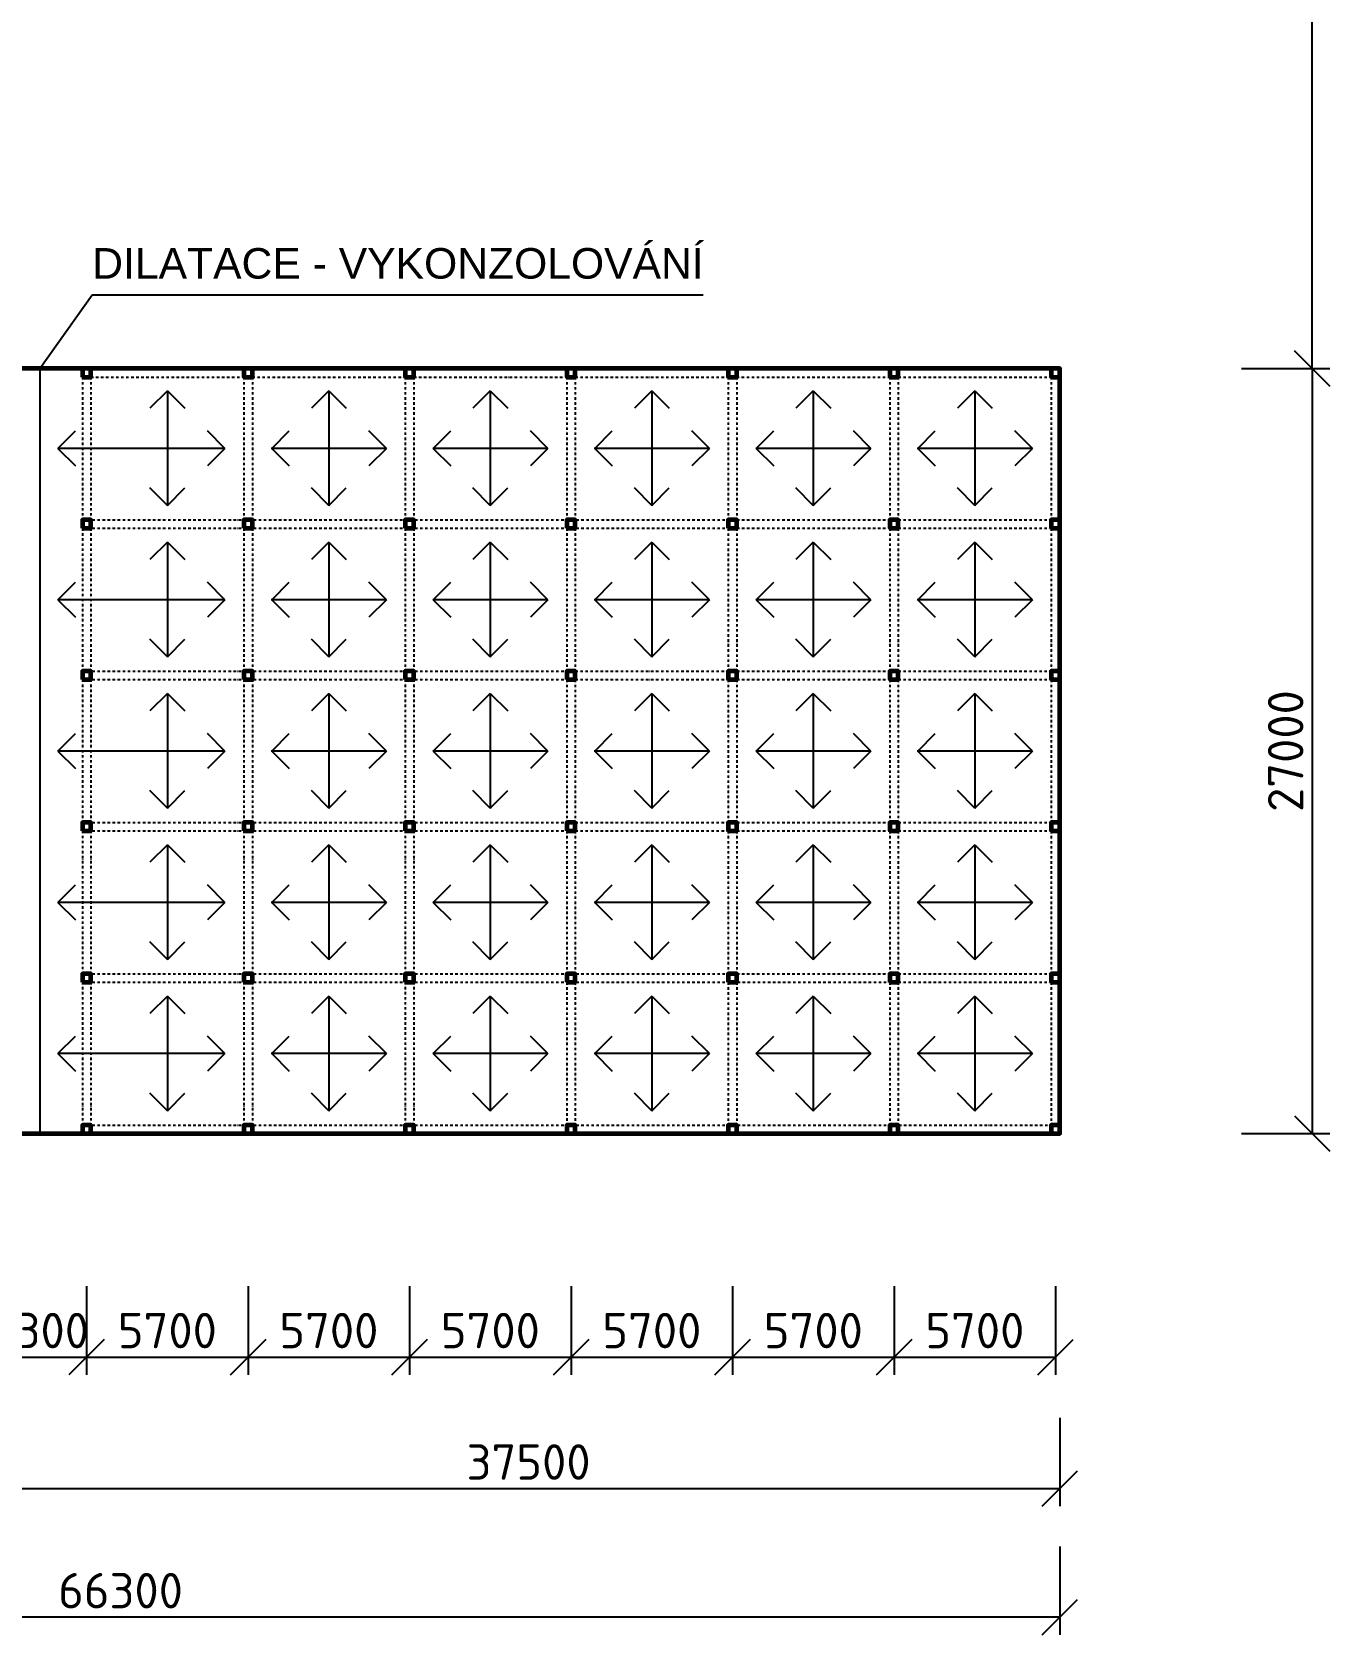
# Model space of a CAD drawing. Header units: millimetres. Extents: x 12904 to 327904, y -199771 to 141779.
# Drawn here: x 70929 to 116739, y -100491 to -43922 of the extents above; entities that cross this region are included whole.
import ezdxf

# ---------------------------------------------------------------- set-up
doc = ezdxf.new("R2010")
doc.units = ezdxf.units.MM
doc.linetypes.add('ČERCHOVANÁ', pattern=[25.4, 12.7, -6.35, 0, -6.35])
doc.layers.add('kóta', color=1, linetype='Continuous')
doc.layers.add('text', color=3, linetype='Continuous')
doc.layers.add('stěny', color=6, linetype='Continuous', lineweight=60)
doc.styles.add('ISOCPEUR', font='isocpeur.ttf')
doc.styles.get("Standard").update_dxf_attribs({"font": 'arial.ttf'})
doc.dimstyles.new('1-500', dxfattribs={"dimscale": 500, "dimtxt": 2.5, "dimasz": 2.5, "dimexe": 1.25, "dimexo": 0.625, "dimtad": 1, "dimdec": 0, "dimtxsty": 'ISOCPEUR', "dimblk": 'OBLIQUE', "dimcen": 2.5, "dimclrd": 1, "dimclre": 1, "dimclrt": 3, "dimadec": 0, "dimazin": 0, "dimtfac": 1, "dimtdec": 0, "dimtix": 1, "dimtmove": 1, "dimatfit": 3, "dimldrblk": 'OBLIQUE', "dimfxl": 5, "dimfxlon": 1, "dimtfillclr": 3, "dimarcsym": 0})

# ---------------------------------------------------------------- blocks, each defined once
blk = doc.blocks.new('_OBLIQUE')
at = {"color": 0, "linetype": 'ByBlock'}
blk.add_line((-0.5, -0.5), (0.5, 0.5), dxfattribs=at)
blk = doc.blocks.new('*D201')
at = {"layer": 'Defpoints', "color": 0, "transparency": 16777216}
for p in [(69704, -82796), (107204, -82796), (107204, -95326)]:
    blk.add_point(p, dxfattribs=at)
at = {"layer": 'kóta', "color": 1, "lineweight": -2, "transparency": 16777216}
for p, q in [((69704, -92826), (69704, -95951)), ((107204, -92826), (107204, -95951)), ((69704, -95326), (107204, -95326))]:
    blk.add_line(p, q, dxfattribs=at)
at = {"layer": 'kóta', "color": 1, "lineweight": -2, "transparency": 16777216, "xscale": 1250, "yscale": 1250, "zscale": 1250, "rotation": 180}
blk.add_blockref('_OBLIQUE', (69704, -95326), dxfattribs=at)
at = {"layer": 'kóta', "color": 1, "lineweight": -2, "transparency": 16777216, "xscale": 1250, "yscale": 1250, "zscale": 1250}
blk.add_blockref('_OBLIQUE', (107204, -95326), dxfattribs=at)
at = {"layer": 'kóta', "color": 3, "transparency": 16777216, "insert": (88454, -94388), "char_height": 1250, "attachment_point": 5, "style": 'ISOCPEUR'}
blk.add_mtext('37500', dxfattribs=at)
blk = doc.blocks.new('*D277')
at = {"layer": 'Defpoints', "color": 0, "transparency": 16777216}
for p in [(107204, -55796), (107204, -82796), (116114, -82796)]:
    blk.add_point(p, dxfattribs=at)
at = {"layer": 'kóta', "color": 1, "lineweight": -2, "transparency": 16777216}
for p, q in [((113614, -55796), (116739, -55796)), ((116114, -55796), (116114, -82796)), ((113614, -82796), (116739, -82796))]:
    blk.add_line(p, q, dxfattribs=at)
at = {"layer": 'kóta', "color": 1, "lineweight": -2, "transparency": 16777216, "xscale": 1250, "yscale": 1250, "zscale": 1250}
for p, rotation in [((116114, -55796), 90), ((116114, -82796), 270)]:
    blk.add_blockref('_OBLIQUE', p, dxfattribs=dict(at, rotation=rotation))
at = {"layer": 'kóta', "color": 3, "transparency": 16777216, "insert": (115177, -69296), "char_height": 1250, "attachment_point": 5, "rotation": 90, "style": 'ISOCPEUR'}
blk.add_mtext('27000', dxfattribs=at)
blk = doc.blocks.new('*D278')
at = {"layer": 'Defpoints', "color": 0, "transparency": 16777216}
for p in [(69704, 11704), (116114, 11704), (107204, -55796)]:
    blk.add_point(p, dxfattribs=at)
at = {"layer": 'kóta', "color": 1, "lineweight": -2, "transparency": 16777216}
for p, q in [((113614, 11704), (116739, 11704)), ((116114, -55796), (116114, 11704)), ((113614, -55796), (116739, -55796))]:
    blk.add_line(p, q, dxfattribs=at)
at = {"layer": 'kóta', "color": 1, "lineweight": -2, "transparency": 16777216, "xscale": 1250, "yscale": 1250, "zscale": 1250}
for p, rotation in [((116114, 11704), 90), ((116114, -55796), 270)]:
    blk.add_blockref('_OBLIQUE', p, dxfattribs=dict(at, rotation=rotation))
at = {"layer": 'kóta', "color": 3, "transparency": 16777216, "insert": (115177, -22046), "char_height": 1250, "attachment_point": 5, "rotation": 90, "style": 'ISOCPEUR'}
blk.add_mtext('67500', dxfattribs=at)
blk = doc.blocks.new('*D239')
at = {"layer": 'Defpoints', "color": 0, "transparency": 16777216}
for p in [(69554, -82796), (72854, -82796), (72854, -90686)]:
    blk.add_point(p, dxfattribs=at)
at = {"layer": 'kóta', "color": 1, "lineweight": -2, "transparency": 16777216}
for p, q in [((69554, -88186), (69554, -91311)), ((72854, -88186), (72854, -91311)), ((69554, -90686), (68304, -90686)), ((69554, -90686), (72854, -90686)), ((72854, -90686), (74104, -90686))]:
    blk.add_line(p, q, dxfattribs=at)
at = {"layer": 'kóta', "color": 1, "lineweight": -2, "transparency": 16777216, "xscale": 1250, "yscale": 1250, "zscale": 1250}
blk.add_blockref('_OBLIQUE', (69554, -90686), dxfattribs=at)
at = {"layer": 'kóta', "color": 1, "lineweight": -2, "transparency": 16777216, "xscale": 1250, "yscale": 1250, "zscale": 1250, "rotation": 180}
blk.add_blockref('_OBLIQUE', (72854, -90686), dxfattribs=at)
at = {"layer": 'kóta', "color": 3, "transparency": 16777216, "insert": (71204, -89748), "char_height": 1250, "attachment_point": 5, "style": 'ISOCPEUR'}
blk.add_mtext('3300', dxfattribs=at)
blk = doc.blocks.new('*D240')
at = {"layer": 'Defpoints', "color": 0, "transparency": 16777216}
for p in [(72854, -82796), (78554, -82796), (78554, -90686)]:
    blk.add_point(p, dxfattribs=at)
at = {"layer": 'kóta', "color": 1, "lineweight": -2, "transparency": 16777216}
for p, q in [((72854, -88186), (72854, -91311)), ((78554, -88186), (78554, -91311)), ((72854, -90686), (78554, -90686))]:
    blk.add_line(p, q, dxfattribs=at)
at = {"layer": 'kóta', "color": 1, "lineweight": -2, "transparency": 16777216, "xscale": 1250, "yscale": 1250, "zscale": 1250, "rotation": 180}
blk.add_blockref('_OBLIQUE', (72854, -90686), dxfattribs=at)
at = {"layer": 'kóta', "color": 1, "lineweight": -2, "transparency": 16777216, "xscale": 1250, "yscale": 1250, "zscale": 1250}
blk.add_blockref('_OBLIQUE', (78554, -90686), dxfattribs=at)
at = {"layer": 'kóta', "color": 3, "transparency": 16777216, "insert": (75704, -89748), "char_height": 1250, "attachment_point": 5, "style": 'ISOCPEUR'}
blk.add_mtext('5700', dxfattribs=at)
blk = doc.blocks.new('*D241')
at = {"layer": 'Defpoints', "color": 0, "transparency": 16777216}
for p in [(78554, -82796), (84254, -82796), (84254, -90686)]:
    blk.add_point(p, dxfattribs=at)
at = {"layer": 'kóta', "color": 1, "lineweight": -2, "transparency": 16777216}
for p, q in [((78554, -88186), (78554, -91311)), ((84254, -88186), (84254, -91311)), ((78554, -90686), (84254, -90686))]:
    blk.add_line(p, q, dxfattribs=at)
at = {"layer": 'kóta', "color": 1, "lineweight": -2, "transparency": 16777216, "xscale": 1250, "yscale": 1250, "zscale": 1250, "rotation": 180}
blk.add_blockref('_OBLIQUE', (78554, -90686), dxfattribs=at)
at = {"layer": 'kóta', "color": 1, "lineweight": -2, "transparency": 16777216, "xscale": 1250, "yscale": 1250, "zscale": 1250}
blk.add_blockref('_OBLIQUE', (84254, -90686), dxfattribs=at)
at = {"layer": 'kóta', "color": 3, "transparency": 16777216, "insert": (81404, -89748), "char_height": 1250, "attachment_point": 5, "style": 'ISOCPEUR'}
blk.add_mtext('5700', dxfattribs=at)
blk = doc.blocks.new('*D242')
at = {"layer": 'Defpoints', "color": 0, "transparency": 16777216}
for p in [(84254, -82796), (89954, -82796), (89954, -90686)]:
    blk.add_point(p, dxfattribs=at)
at = {"layer": 'kóta', "color": 1, "lineweight": -2, "transparency": 16777216}
for p, q in [((84254, -88186), (84254, -91311)), ((89954, -88186), (89954, -91311)), ((84254, -90686), (89954, -90686))]:
    blk.add_line(p, q, dxfattribs=at)
at = {"layer": 'kóta', "color": 1, "lineweight": -2, "transparency": 16777216, "xscale": 1250, "yscale": 1250, "zscale": 1250, "rotation": 180}
blk.add_blockref('_OBLIQUE', (84254, -90686), dxfattribs=at)
at = {"layer": 'kóta', "color": 1, "lineweight": -2, "transparency": 16777216, "xscale": 1250, "yscale": 1250, "zscale": 1250}
blk.add_blockref('_OBLIQUE', (89954, -90686), dxfattribs=at)
at = {"layer": 'kóta', "color": 3, "transparency": 16777216, "insert": (87104, -89748), "char_height": 1250, "attachment_point": 5, "style": 'ISOCPEUR'}
blk.add_mtext('5700', dxfattribs=at)
blk = doc.blocks.new('*D243')
at = {"layer": 'Defpoints', "color": 0, "transparency": 16777216}
for p in [(89954, -82796), (95654, -82796), (95654, -90686)]:
    blk.add_point(p, dxfattribs=at)
at = {"layer": 'kóta', "color": 1, "lineweight": -2, "transparency": 16777216}
for p, q in [((89954, -88186), (89954, -91311)), ((95654, -88186), (95654, -91311)), ((89954, -90686), (95654, -90686))]:
    blk.add_line(p, q, dxfattribs=at)
at = {"layer": 'kóta', "color": 1, "lineweight": -2, "transparency": 16777216, "xscale": 1250, "yscale": 1250, "zscale": 1250, "rotation": 180}
blk.add_blockref('_OBLIQUE', (89954, -90686), dxfattribs=at)
at = {"layer": 'kóta', "color": 1, "lineweight": -2, "transparency": 16777216, "xscale": 1250, "yscale": 1250, "zscale": 1250}
blk.add_blockref('_OBLIQUE', (95654, -90686), dxfattribs=at)
at = {"layer": 'kóta', "color": 3, "transparency": 16777216, "insert": (92804, -89748), "char_height": 1250, "attachment_point": 5, "style": 'ISOCPEUR'}
blk.add_mtext('5700', dxfattribs=at)
blk = doc.blocks.new('*D244')
at = {"layer": 'Defpoints', "color": 0, "transparency": 16777216}
for p in [(95654, -82796), (101354, -82796), (101354, -90686)]:
    blk.add_point(p, dxfattribs=at)
at = {"layer": 'kóta', "color": 1, "lineweight": -2, "transparency": 16777216}
for p, q in [((95654, -88186), (95654, -91311)), ((101354, -88186), (101354, -91311)), ((95654, -90686), (101354, -90686))]:
    blk.add_line(p, q, dxfattribs=at)
at = {"layer": 'kóta', "color": 1, "lineweight": -2, "transparency": 16777216, "xscale": 1250, "yscale": 1250, "zscale": 1250, "rotation": 180}
blk.add_blockref('_OBLIQUE', (95654, -90686), dxfattribs=at)
at = {"layer": 'kóta', "color": 1, "lineweight": -2, "transparency": 16777216, "xscale": 1250, "yscale": 1250, "zscale": 1250}
blk.add_blockref('_OBLIQUE', (101354, -90686), dxfattribs=at)
at = {"layer": 'kóta', "color": 3, "transparency": 16777216, "insert": (98504, -89748), "char_height": 1250, "attachment_point": 5, "style": 'ISOCPEUR'}
blk.add_mtext('5700', dxfattribs=at)
blk = doc.blocks.new('*D245')
at = {"layer": 'Defpoints', "color": 0, "transparency": 16777216}
for p in [(101354, -82796), (107054, -82796), (107054, -90686)]:
    blk.add_point(p, dxfattribs=at)
at = {"layer": 'kóta', "color": 1, "lineweight": -2, "transparency": 16777216}
for p, q in [((101354, -88186), (101354, -91311)), ((107054, -88186), (107054, -91311)), ((101354, -90686), (107054, -90686))]:
    blk.add_line(p, q, dxfattribs=at)
at = {"layer": 'kóta', "color": 1, "lineweight": -2, "transparency": 16777216, "xscale": 1250, "yscale": 1250, "zscale": 1250, "rotation": 180}
blk.add_blockref('_OBLIQUE', (101354, -90686), dxfattribs=at)
at = {"layer": 'kóta', "color": 1, "lineweight": -2, "transparency": 16777216, "xscale": 1250, "yscale": 1250, "zscale": 1250}
blk.add_blockref('_OBLIQUE', (107054, -90686), dxfattribs=at)
at = {"layer": 'kóta', "color": 3, "transparency": 16777216, "insert": (104204, -89748), "char_height": 1250, "attachment_point": 5, "style": 'ISOCPEUR'}
blk.add_mtext('5700', dxfattribs=at)
blk = doc.blocks.new('*D210')
at = {"layer": 'Defpoints', "color": 0, "transparency": 16777216}
for p in [(40904, -82796), (107204, -82796), (40904, -99866)]:
    blk.add_point(p, dxfattribs=at)
at = {"layer": 'kóta', "color": 1, "lineweight": -2, "transparency": 16777216}
for p, q in [((40904, -97366), (40904, -100491)), ((107204, -97366), (107204, -100491)), ((107204, -99866), (40904, -99866))]:
    blk.add_line(p, q, dxfattribs=at)
at = {"layer": 'kóta', "color": 1, "lineweight": -2, "transparency": 16777216, "xscale": 1250, "yscale": 1250, "zscale": 1250, "rotation": 180}
blk.add_blockref('_OBLIQUE', (40904, -99866), dxfattribs=at)
at = {"layer": 'kóta', "color": 1, "lineweight": -2, "transparency": 16777216, "xscale": 1250, "yscale": 1250, "zscale": 1250}
blk.add_blockref('_OBLIQUE', (107204, -99866), dxfattribs=at)
at = {"layer": 'kóta', "color": 3, "transparency": 16777216, "insert": (74054, -98928), "char_height": 1250, "attachment_point": 5, "style": 'ISOCPEUR'}
blk.add_mtext('66300', dxfattribs=at)

msp = doc.modelspace()

# ---------------------------------------------------------------- linework, layer by layer
for p, q in [((71204.2, -55795.7), (71204.2, -82795.7)), ((75704.2, -56583.9), (75088.6, -57199.5)), ((75704.2, -56583.9), (75704.2, -60647.4)), ((75704.2, -56583.9), (76319.7, -57199.5)), ((81404.2, -56583.9), (80788.6, -57199.5)), ((81404.2, -56583.9), (81404.2, -60647.4)), ((81404.2, -56583.9), (82019.7, -57199.5)), ((87104.2, -56583.9), (86488.6, -57199.5)), ((87104.2, -56583.9), (87104.2, -60647.4)), ((87104.2, -56583.9), (87719.7, -57199.5)), ((92804.2, -56583.9), (92188.6, -57199.5)), ((92804.2, -56583.9), (92804.2, -60647.4)), ((92804.2, -56583.9), (93419.7, -57199.5)), ((98504.2, -56583.9), (97888.6, -57199.5)), ((98504.2, -56583.9), (98504.2, -60647.4)), ((98504.2, -56583.9), (99119.7, -57199.5)), ((104204.2, -56583.9), (103588.6, -57199.5)), ((104204.2, -56583.9), (104204.2, -60647.4)), ((104204.2, -56583.9), (104819.7, -57199.5)), ((71843.7, -58615.7), (72459.2, -58000.1)), ((77735.9, -58615.7), (77120.3, -58000.1)), ((79391.9, -58615.7), (80007.5, -58000.1)), ((83435.9, -58615.7), (82820.3, -58000.1)), ((85091.9, -58615.7), (85707.5, -58000.1)), ((89135.9, -58615.7), (88520.3, -58000.1)), ((90791.9, -58615.7), (91407.5, -58000.1)), ((94835.9, -58615.7), (94220.3, -58000.1)), ((96491.9, -58615.7), (97107.5, -58000.1)), ((100535.9, -58615.7), (99920.3, -58000.1)), ((102191.9, -58615.7), (102807.5, -58000.1)), ((106235.9, -58615.7), (105620.3, -58000.1)), ((77735.9, -58615.7), (71843.7, -58615.7)), ((71843.7, -58615.7), (72459.2, -59231.2)), ((77735.9, -58615.7), (77120.3, -59231.2)), ((83435.9, -58615.7), (79372.4, -58615.7)), ((79391.9, -58615.7), (80007.5, -59231.2)), ((83435.9, -58615.7), (82820.3, -59231.2)), ((89135.9, -58615.7), (85072.4, -58615.7)), ((85091.9, -58615.7), (85707.5, -59231.2)), ((89135.9, -58615.7), (88520.3, -59231.2)), ((94835.9, -58615.7), (90772.4, -58615.7)), ((90791.9, -58615.7), (91407.5, -59231.2)), ((94835.9, -58615.7), (94220.3, -59231.2)), ((100535.9, -58615.7), (96472.4, -58615.7)), ((96491.9, -58615.7), (97107.5, -59231.2)), ((100535.9, -58615.7), (99920.3, -59231.2)), ((106235.9, -58615.7), (102172.4, -58615.7)), ((102191.9, -58615.7), (102807.5, -59231.2)), ((106235.9, -58615.7), (105620.3, -59231.2)), ((75704.2, -60627.9), (75088.6, -60012.3)), ((75704.2, -60627.9), (76319.7, -60012.3)), ((81404.2, -60627.9), (80788.6, -60012.3)), ((81404.2, -60627.9), (82019.7, -60012.3)), ((87104.2, -60627.9), (86488.6, -60012.3)), ((87104.2, -60627.9), (87719.7, -60012.3)), ((92804.2, -60627.9), (92188.6, -60012.3)), ((92804.2, -60627.9), (93419.7, -60012.3)), ((98504.2, -60627.9), (97888.6, -60012.3)), ((98504.2, -60627.9), (99119.7, -60012.3)), ((104204.2, -60627.9), (103588.6, -60012.3)), ((104204.2, -60627.9), (104819.7, -60012.3)), ((75704.2, -61923.9), (75088.6, -62539.5)), ((75704.2, -61923.9), (75704.2, -65987.4)), ((75704.2, -61923.9), (76319.7, -62539.5)), ((81404.2, -61923.9), (80788.6, -62539.5)), ((81404.2, -61923.9), (81404.2, -65987.4)), ((81404.2, -61923.9), (82019.7, -62539.5)), ((87104.2, -61923.9), (86488.6, -62539.5)), ((87104.2, -61923.9), (87104.2, -65987.4)), ((87104.2, -61923.9), (87719.7, -62539.5)), ((92804.2, -61923.9), (92188.6, -62539.5)), ((92804.2, -61923.9), (92804.2, -65987.4)), ((92804.2, -61923.9), (93419.7, -62539.5)), ((98504.2, -61923.9), (97888.6, -62539.5)), ((98504.2, -61923.9), (98504.2, -65987.4)), ((98504.2, -61923.9), (99119.7, -62539.5)), ((104204.2, -61923.9), (103588.6, -62539.5)), ((104204.2, -61923.9), (104204.2, -65987.4)), ((104204.2, -61923.9), (104819.7, -62539.5)), ((71843.7, -63955.7), (72459.2, -63340.1)), ((77735.9, -63955.7), (77120.3, -63340.1)), ((79391.9, -63955.7), (80007.5, -63340.1)), ((83435.9, -63955.7), (82820.3, -63340.1)), ((85091.9, -63955.7), (85707.5, -63340.1)), ((89135.9, -63955.7), (88520.3, -63340.1)), ((90791.9, -63955.7), (91407.5, -63340.1)), ((94835.9, -63955.7), (94220.3, -63340.1)), ((96491.9, -63955.7), (97107.5, -63340.1)), ((100535.9, -63955.7), (99920.3, -63340.1)), ((102191.9, -63955.7), (102807.5, -63340.1)), ((106235.9, -63955.7), (105620.3, -63340.1)), ((77735.9, -63955.7), (71843.7, -63955.7)), ((71843.7, -63955.7), (72459.2, -64571.2)), ((77735.9, -63955.7), (77120.3, -64571.2)), ((83435.9, -63955.7), (79372.4, -63955.7)), ((79391.9, -63955.7), (80007.5, -64571.2)), ((83435.9, -63955.7), (82820.3, -64571.2)), ((89135.9, -63955.7), (85072.4, -63955.7)), ((85091.9, -63955.7), (85707.5, -64571.2)), ((89135.9, -63955.7), (88520.3, -64571.2)), ((94835.9, -63955.7), (90772.4, -63955.7)), ((90791.9, -63955.7), (91407.5, -64571.2)), ((94835.9, -63955.7), (94220.3, -64571.2)), ((100535.9, -63955.7), (96472.4, -63955.7)), ((96491.9, -63955.7), (97107.5, -64571.2)), ((100535.9, -63955.7), (99920.3, -64571.2)), ((106235.9, -63955.7), (102172.4, -63955.7)), ((102191.9, -63955.7), (102807.5, -64571.2)), ((106235.9, -63955.7), (105620.3, -64571.2)), ((75704.2, -65967.9), (75088.6, -65352.3)), ((75704.2, -65967.9), (76319.7, -65352.3)), ((81404.2, -65967.9), (80788.6, -65352.3)), ((81404.2, -65967.9), (82019.7, -65352.3)), ((87104.2, -65967.9), (86488.6, -65352.3)), ((87104.2, -65967.9), (87719.7, -65352.3)), ((92804.2, -65967.9), (92188.6, -65352.3)), ((92804.2, -65967.9), (93419.7, -65352.3)), ((98504.2, -65967.9), (97888.6, -65352.3)), ((98504.2, -65967.9), (99119.7, -65352.3)), ((104204.2, -65967.9), (103588.6, -65352.3)), ((104204.2, -65967.9), (104819.7, -65352.3)), ((75704.2, -67263.9), (75088.6, -67879.5)), ((75704.2, -67263.9), (75704.2, -71327.4)), ((75704.2, -67263.9), (76319.7, -67879.5)), ((81404.2, -67263.9), (80788.6, -67879.5)), ((81404.2, -67263.9), (81404.2, -71327.4)), ((81404.2, -67263.9), (82019.7, -67879.5)), ((87104.2, -67263.9), (86488.6, -67879.5)), ((87104.2, -67263.9), (87104.2, -71327.4)), ((87104.2, -67263.9), (87719.7, -67879.5)), ((92804.2, -67263.9), (92188.6, -67879.5)), ((92804.2, -67263.9), (92804.2, -71327.4)), ((92804.2, -67263.9), (93419.7, -67879.5)), ((98504.2, -67263.9), (97888.6, -67879.5)), ((98504.2, -67263.9), (98504.2, -71327.4)), ((98504.2, -67263.9), (99119.7, -67879.5)), ((104204.2, -67263.9), (103588.6, -67879.5)), ((104204.2, -67263.9), (104204.2, -71327.4)), ((104204.2, -67263.9), (104819.7, -67879.5)), ((71843.7, -69295.7), (72459.2, -68680.1)), ((77735.9, -69295.7), (77120.3, -68680.1)), ((79391.9, -69295.7), (80007.5, -68680.1)), ((83435.9, -69295.7), (82820.3, -68680.1)), ((85091.9, -69295.7), (85707.5, -68680.1)), ((89135.9, -69295.7), (88520.3, -68680.1)), ((90791.9, -69295.7), (91407.5, -68680.1)), ((94835.9, -69295.7), (94220.3, -68680.1)), ((96491.9, -69295.7), (97107.5, -68680.1)), ((100535.9, -69295.7), (99920.3, -68680.1)), ((102191.9, -69295.7), (102807.5, -68680.1)), ((106235.9, -69295.7), (105620.3, -68680.1)), ((77735.9, -69295.7), (71843.7, -69295.7)), ((71843.7, -69295.7), (72459.2, -69911.2)), ((77735.9, -69295.7), (77120.3, -69911.2)), ((83435.9, -69295.7), (79372.4, -69295.7)), ((79391.9, -69295.7), (80007.5, -69911.2)), ((83435.9, -69295.7), (82820.3, -69911.2)), ((89135.9, -69295.7), (85072.4, -69295.7)), ((85091.9, -69295.7), (85707.5, -69911.2)), ((89135.9, -69295.7), (88520.3, -69911.2)), ((94835.9, -69295.7), (90772.4, -69295.7)), ((90791.9, -69295.7), (91407.5, -69911.2)), ((94835.9, -69295.7), (94220.3, -69911.2)), ((100535.9, -69295.7), (96472.4, -69295.7)), ((96491.9, -69295.7), (97107.5, -69911.2)), ((100535.9, -69295.7), (99920.3, -69911.2)), ((106235.9, -69295.7), (102172.4, -69295.7)), ((102191.9, -69295.7), (102807.5, -69911.2)), ((106235.9, -69295.7), (105620.3, -69911.2)), ((75704.2, -71307.9), (75088.6, -70692.3)), ((75704.2, -71307.9), (76319.7, -70692.3)), ((81404.2, -71307.9), (80788.6, -70692.3)), ((81404.2, -71307.9), (82019.7, -70692.3)), ((87104.2, -71307.9), (86488.6, -70692.3)), ((87104.2, -71307.9), (87719.7, -70692.3)), ((92804.2, -71307.9), (92188.6, -70692.3)), ((92804.2, -71307.9), (93419.7, -70692.3)), ((98504.2, -71307.9), (97888.6, -70692.3)), ((98504.2, -71307.9), (99119.7, -70692.3)), ((104204.2, -71307.9), (103588.6, -70692.3)), ((104204.2, -71307.9), (104819.7, -70692.3)), ((75704.2, -72603.9), (75088.6, -73219.5)), ((75704.2, -72603.9), (75704.2, -76667.4)), ((75704.2, -72603.9), (76319.7, -73219.5)), ((81404.2, -72603.9), (80788.6, -73219.5)), ((81404.2, -72603.9), (81404.2, -76667.4)), ((81404.2, -72603.9), (82019.7, -73219.5)), ((87104.2, -72603.9), (86488.6, -73219.5)), ((87104.2, -72603.9), (87104.2, -76667.4)), ((87104.2, -72603.9), (87719.7, -73219.5)), ((92804.2, -72603.9), (92188.6, -73219.5)), ((92804.2, -72603.9), (92804.2, -76667.4)), ((92804.2, -72603.9), (93419.7, -73219.5)), ((98504.2, -72603.9), (97888.6, -73219.5)), ((98504.2, -72603.9), (98504.2, -76667.4)), ((98504.2, -72603.9), (99119.7, -73219.5)), ((104204.2, -72603.9), (103588.6, -73219.5)), ((104204.2, -72603.9), (104204.2, -76667.4)), ((104204.2, -72603.9), (104819.7, -73219.5)), ((71843.7, -74635.7), (72459.2, -74020.1)), ((77735.9, -74635.7), (77120.3, -74020.1)), ((79391.9, -74635.7), (80007.5, -74020.1)), ((83435.9, -74635.7), (82820.3, -74020.1)), ((85091.9, -74635.7), (85707.5, -74020.1)), ((89135.9, -74635.7), (88520.3, -74020.1)), ((90791.9, -74635.7), (91407.5, -74020.1)), ((94835.9, -74635.7), (94220.3, -74020.1)), ((96491.9, -74635.7), (97107.5, -74020.1)), ((100535.9, -74635.7), (99920.3, -74020.1)), ((102191.9, -74635.7), (102807.5, -74020.1)), ((106235.9, -74635.7), (105620.3, -74020.1)), ((77735.9, -74635.7), (71843.7, -74635.7)), ((71843.7, -74635.7), (72459.2, -75251.2)), ((77735.9, -74635.7), (77120.3, -75251.2)), ((83435.9, -74635.7), (79372.4, -74635.7)), ((79391.9, -74635.7), (80007.5, -75251.2)), ((83435.9, -74635.7), (82820.3, -75251.2)), ((89135.9, -74635.7), (85072.4, -74635.7)), ((85091.9, -74635.7), (85707.5, -75251.2)), ((89135.9, -74635.7), (88520.3, -75251.2)), ((94835.9, -74635.7), (90772.4, -74635.7)), ((90791.9, -74635.7), (91407.5, -75251.2)), ((94835.9, -74635.7), (94220.3, -75251.2)), ((100535.9, -74635.7), (96472.4, -74635.7)), ((96491.9, -74635.7), (97107.5, -75251.2)), ((100535.9, -74635.7), (99920.3, -75251.2)), ((106235.9, -74635.7), (102172.4, -74635.7)), ((102191.9, -74635.7), (102807.5, -75251.2)), ((106235.9, -74635.7), (105620.3, -75251.2)), ((75704.2, -76647.9), (75088.6, -76032.3)), ((75704.2, -76647.9), (76319.7, -76032.3)), ((81404.2, -76647.9), (80788.6, -76032.3)), ((81404.2, -76647.9), (82019.7, -76032.3)), ((87104.2, -76647.9), (86488.6, -76032.3)), ((87104.2, -76647.9), (87719.7, -76032.3)), ((92804.2, -76647.9), (92188.6, -76032.3)), ((92804.2, -76647.9), (93419.7, -76032.3)), ((98504.2, -76647.9), (97888.6, -76032.3)), ((98504.2, -76647.9), (99119.7, -76032.3)), ((104204.2, -76647.9), (103588.6, -76032.3)), ((104204.2, -76647.9), (104819.7, -76032.3)), ((75704.2, -77943.9), (75088.6, -78559.5)), ((75704.2, -77943.9), (75704.2, -82007.4)), ((75704.2, -77943.9), (76319.7, -78559.5)), ((81404.2, -77943.9), (80788.6, -78559.5)), ((81404.2, -77943.9), (81404.2, -82007.4)), ((81404.2, -77943.9), (82019.7, -78559.5)), ((87104.2, -77943.9), (86488.6, -78559.5)), ((87104.2, -77943.9), (87104.2, -82007.4)), ((87104.2, -77943.9), (87719.7, -78559.5)), ((92804.2, -77943.9), (92188.6, -78559.5)), ((92804.2, -77943.9), (92804.2, -82007.4)), ((92804.2, -77943.9), (93419.7, -78559.5)), ((98504.2, -77943.9), (97888.6, -78559.5)), ((98504.2, -77943.9), (98504.2, -82007.4)), ((98504.2, -77943.9), (99119.7, -78559.5)), ((104204.2, -77943.9), (103588.6, -78559.5)), ((104204.2, -77943.9), (104204.2, -82007.4)), ((104204.2, -77943.9), (104819.7, -78559.5)), ((71843.7, -79975.7), (72459.2, -79360.1)), ((77735.9, -79975.7), (77120.3, -79360.1)), ((79391.9, -79975.7), (80007.5, -79360.1)), ((83435.9, -79975.7), (82820.3, -79360.1)), ((85091.9, -79975.7), (85707.5, -79360.1)), ((89135.9, -79975.7), (88520.3, -79360.1)), ((90791.9, -79975.7), (91407.5, -79360.1)), ((94835.9, -79975.7), (94220.3, -79360.1)), ((96491.9, -79975.7), (97107.5, -79360.1)), ((100535.9, -79975.7), (99920.3, -79360.1)), ((102191.9, -79975.7), (102807.5, -79360.1)), ((106235.9, -79975.7), (105620.3, -79360.1)), ((77735.9, -79975.7), (71843.7, -79975.7)), ((71843.7, -79975.7), (72459.2, -80591.2)), ((77735.9, -79975.7), (77120.3, -80591.2)), ((83435.9, -79975.7), (79372.4, -79975.7)), ((79391.9, -79975.7), (80007.5, -80591.2)), ((83435.9, -79975.7), (82820.3, -80591.2)), ((89135.9, -79975.7), (85072.4, -79975.7)), ((85091.9, -79975.7), (85707.5, -80591.2)), ((89135.9, -79975.7), (88520.3, -80591.2)), ((94835.9, -79975.7), (90772.4, -79975.7)), ((90791.9, -79975.7), (91407.5, -80591.2)), ((94835.9, -79975.7), (94220.3, -80591.2)), ((100535.9, -79975.7), (96472.4, -79975.7)), ((96491.9, -79975.7), (97107.5, -80591.2)), ((100535.9, -79975.7), (99920.3, -80591.2)), ((106235.9, -79975.7), (102172.4, -79975.7)), ((102191.9, -79975.7), (102807.5, -80591.2)), ((106235.9, -79975.7), (105620.3, -80591.2)), ((75704.2, -81987.9), (75088.6, -81372.3)), ((75704.2, -81987.9), (76319.7, -81372.3)), ((81404.2, -81987.9), (80788.6, -81372.3)), ((81404.2, -81987.9), (82019.7, -81372.3)), ((87104.2, -81987.9), (86488.6, -81372.3)), ((87104.2, -81987.9), (87719.7, -81372.3)), ((92804.2, -81987.9), (92188.6, -81372.3)), ((92804.2, -81987.9), (93419.7, -81372.3)), ((98504.2, -81987.9), (97888.6, -81372.3)), ((98504.2, -81987.9), (99119.7, -81372.3)), ((104204.2, -81987.9), (103588.6, -81372.3)), ((104204.2, -81987.9), (104819.7, -81372.3))]:
    msp.add_line(p, q)
at = {"linetype": 'ČERCHOVANÁ', "ltscale": 7}
for p, q in [((72704.2, -56095.7), (72704.2, -82795.7)), ((73004.2, -56095.7), (73004.2, -82795.7)), ((73004.2, -56095.7), (78404.2, -56095.7)), ((78404.2, -56095.7), (78404.2, -82795.7)), ((78704.2, -56095.7), (78704.2, -82795.7)), ((78704.2, -56095.7), (84104.2, -56095.7)), ((84104.2, -56095.7), (84104.2, -82795.7)), ((84404.2, -56095.7), (84404.2, -82795.7)), ((84404.2, -56095.7), (89804.2, -56095.7)), ((89804.2, -56095.7), (89804.2, -66475.7)), ((90104.2, -56095.7), (90104.2, -66475.7)), ((90104.2, -56095.7), (101204.2, -56095.7)), ((95504.2, -56095.7), (95504.2, -61135.7)), ((95804.2, -56095.7), (95804.2, -61135.7)), ((101204.2, -56095.7), (101204.2, -61135.7)), ((101504.2, -56095.7), (101504.2, -61135.7)), ((101504.2, -56095.7), (106904.2, -56095.7)), ((106904.2, -56095.7), (106904.2, -61135.7)), ((72704.2, -61135.7), (95504.2, -61135.7)), ((72704.2, -61435.7), (95504.2, -61435.7)), ((95504.2, -61435.7), (95504.2, -66475.7)), ((95804.2, -61135.7), (101204.2, -61135.7)), ((95804.2, -61435.7), (95804.2, -66475.7)), ((95804.2, -61435.7), (101204.2, -61435.7)), ((101204.2, -61435.7), (101204.2, -66475.7)), ((101504.2, -61135.7), (106904.2, -61135.7)), ((101504.2, -61435.7), (101504.2, -66475.7)), ((101504.2, -61435.7), (106904.2, -61435.7)), ((106904.2, -61435.7), (106904.2, -66475.7)), ((72704.2, -66475.7), (89804.2, -66475.7)), ((90104.2, -66475.7), (95504.2, -66475.7)), ((95804.2, -66475.7), (101204.2, -66475.7)), ((101504.2, -66475.7), (106904.2, -66475.7)), ((72704.2, -66775.7), (89804.2, -66775.7)), ((89804.2, -66775.7), (89804.2, -71815.7)), ((90104.2, -66775.7), (90104.2, -71815.7)), ((90104.2, -66775.7), (95504.2, -66775.7)), ((95504.2, -66775.7), (95504.2, -71815.7)), ((95804.2, -66775.7), (95804.2, -71815.7)), ((95804.2, -66775.7), (101204.2, -66775.7)), ((101204.2, -66775.7), (101204.2, -71815.7)), ((101504.2, -66775.7), (101504.2, -71815.7)), ((101504.2, -66775.7), (106904.2, -66775.7)), ((106904.2, -66775.7), (106904.2, -71815.7)), ((72704.2, -71815.7), (89804.2, -71815.7)), ((90104.2, -71815.7), (95504.2, -71815.7)), ((95804.2, -71815.7), (101204.2, -71815.7)), ((101504.2, -71815.7), (106904.2, -71815.7)), ((72704.2, -72115.7), (89804.2, -72115.7)), ((89804.2, -72115.7), (89804.2, -82795.7)), ((90104.2, -72115.7), (90104.2, -82795.7)), ((90104.2, -72115.7), (95504.2, -72115.7)), ((95504.2, -72115.7), (95504.2, -77155.7)), ((95804.2, -72115.7), (95804.2, -77155.7)), ((95804.2, -72115.7), (101204.2, -72115.7)), ((101204.2, -72115.7), (101204.2, -77155.7)), ((101504.2, -72115.7), (101504.2, -77155.7)), ((101504.2, -72115.7), (106904.2, -72115.7)), ((106904.2, -72115.7), (106904.2, -77155.7)), ((72704.2, -77155.7), (95504.2, -77155.7)), ((72704.2, -77455.7), (101204.2, -77455.7)), ((95504.2, -77455.7), (95504.2, -82795.7)), ((95804.2, -77155.7), (101204.2, -77155.7)), ((95804.2, -77455.7), (95804.2, -82795.7)), ((101204.2, -77455.7), (101204.2, -82795.7)), ((101504.2, -77155.7), (106904.2, -77155.7)), ((101504.2, -77455.7), (101504.2, -82795.7)), ((101504.2, -77455.7), (106904.2, -77455.7)), ((106904.2, -77455.7), (106904.2, -82795.7)), ((72704.2, -82495.7), (107204.2, -82495.7))]:
    msp.add_line(p, q, dxfattribs=at)
at = {"layer": 'kóta'}
for p, q in [((71204.2, -55795.7), (73054.2, -53195.7)), ((73054.2, -53195.7), (94614.2, -53195.7))]:
    msp.add_line(p, q, dxfattribs=at)
at = {"layer": 'stěny'}
for p, q in [((107204.2, -55795.7), (69704.2, -55795.7)), ((107204.2, -82795.7), (107204.2, -55795.7)), ((69704.2, -82795.7), (107204.2, -82795.7))]:
    msp.add_line(p, q, dxfattribs=at)
for points in [[(72704.2, -56095.7), (73004.2, -56095.7), (73004.2, -55795.7), (72704.2, -55795.7)], [(78404.2, -56095.7), (78704.2, -56095.7), (78704.2, -55795.7), (78404.2, -55795.7)], [(84104.2, -56095.7), (84404.2, -56095.7), (84404.2, -55795.7), (84104.2, -55795.7)], [(89804.2, -56095.7), (90104.2, -56095.7), (90104.2, -55795.7), (89804.2, -55795.7)], [(95504.2, -56095.7), (95804.2, -56095.7), (95804.2, -55795.7), (95504.2, -55795.7)], [(101204.2, -56095.7), (101504.2, -56095.7), (101504.2, -55795.7), (101204.2, -55795.7)], [(106904.2, -56095.7), (107204.2, -56095.7), (107204.2, -55795.7), (106904.2, -55795.7)], [(72704.2, -61435.7), (73004.2, -61435.7), (73004.2, -61135.7), (72704.2, -61135.7)], [(78404.2, -61435.7), (78704.2, -61435.7), (78704.2, -61135.7), (78404.2, -61135.7)], [(84104.2, -61435.7), (84404.2, -61435.7), (84404.2, -61135.7), (84104.2, -61135.7)], [(89804.2, -61435.7), (90104.2, -61435.7), (90104.2, -61135.7), (89804.2, -61135.7)], [(95504.2, -61435.7), (95804.2, -61435.7), (95804.2, -61135.7), (95504.2, -61135.7)], [(101204.2, -61435.7), (101504.2, -61435.7), (101504.2, -61135.7), (101204.2, -61135.7)], [(106904.2, -61435.7), (107204.2, -61435.7), (107204.2, -61135.7), (106904.2, -61135.7)], [(72704.2, -66775.7), (73004.2, -66775.7), (73004.2, -66475.7), (72704.2, -66475.7)], [(78404.2, -66775.7), (78704.2, -66775.7), (78704.2, -66475.7), (78404.2, -66475.7)], [(84104.2, -66775.7), (84404.2, -66775.7), (84404.2, -66475.7), (84104.2, -66475.7)], [(89804.2, -66775.7), (90104.2, -66775.7), (90104.2, -66475.7), (89804.2, -66475.7)], [(95504.2, -66775.7), (95804.2, -66775.7), (95804.2, -66475.7), (95504.2, -66475.7)], [(101204.2, -66775.7), (101504.2, -66775.7), (101504.2, -66475.7), (101204.2, -66475.7)], [(106904.2, -66775.7), (107204.2, -66775.7), (107204.2, -66475.7), (106904.2, -66475.7)], [(72704.2, -72115.7), (73004.2, -72115.7), (73004.2, -71815.7), (72704.2, -71815.7)], [(78404.2, -72115.7), (78704.2, -72115.7), (78704.2, -71815.7), (78404.2, -71815.7)], [(84104.2, -72115.7), (84404.2, -72115.7), (84404.2, -71815.7), (84104.2, -71815.7)], [(89804.2, -72115.7), (90104.2, -72115.7), (90104.2, -71815.7), (89804.2, -71815.7)], [(95504.2, -72115.7), (95804.2, -72115.7), (95804.2, -71815.7), (95504.2, -71815.7)], [(101204.2, -72115.7), (101504.2, -72115.7), (101504.2, -71815.7), (101204.2, -71815.7)], [(106904.2, -72115.7), (107204.2, -72115.7), (107204.2, -71815.7), (106904.2, -71815.7)], [(72704.2, -77455.7), (73004.2, -77455.7), (73004.2, -77155.7), (72704.2, -77155.7)], [(78404.2, -77455.7), (78704.2, -77455.7), (78704.2, -77155.7), (78404.2, -77155.7)], [(84104.2, -77455.7), (84404.2, -77455.7), (84404.2, -77155.7), (84104.2, -77155.7)], [(89804.2, -77455.7), (90104.2, -77455.7), (90104.2, -77155.7), (89804.2, -77155.7)], [(95504.2, -77455.7), (95804.2, -77455.7), (95804.2, -77155.7), (95504.2, -77155.7)], [(101204.2, -77455.7), (101504.2, -77455.7), (101504.2, -77155.7), (101204.2, -77155.7)], [(106904.2, -77455.7), (107204.2, -77455.7), (107204.2, -77155.7), (106904.2, -77155.7)], [(72704.2, -82795.7), (73004.2, -82795.7), (73004.2, -82495.7), (72704.2, -82495.7)], [(78404.2, -82795.7), (78704.2, -82795.7), (78704.2, -82495.7), (78404.2, -82495.7)], [(84104.2, -82795.7), (84404.2, -82795.7), (84404.2, -82495.7), (84104.2, -82495.7)], [(89804.2, -82795.7), (90104.2, -82795.7), (90104.2, -82495.7), (89804.2, -82495.7)], [(95504.2, -82795.7), (95804.2, -82795.7), (95804.2, -82495.7), (95504.2, -82495.7)], [(101204.2, -82795.7), (101504.2, -82795.7), (101504.2, -82495.7), (101204.2, -82495.7)], [(106904.2, -82795.7), (107204.2, -82795.7), (107204.2, -82495.7), (106904.2, -82495.7)]]:
    msp.add_lwpolyline(points, close=True, dxfattribs=at)

# ---------------------------------------------------------------- texts
at = {"layer": 'text', "insert": (73054.2, -51545.7), "char_height": 1077.709, "attachment_point": 1}
msp.add_mtext_dynamic_manual_height_columns('DILATACE - VYKONZOLOVÁNÍ', width=39722.767, gutter_width=26.9, heights=[1328.7], dxfattribs=at)

# ---------------------------------------------------------------- dimensions: what is measured, and where the dimension line sits
at = {"layer": 'kóta'}
for base, p2, picture, middle in [((116114.2, 11704.3), (69704.2, 11704.3), '*D278', (115176.7, -22045.7)), ((116114.2, -82795.7), (107204.2, -82795.7), '*D277', (115176.7, -69295.7))]:
    dim = msp.add_linear_dim(base=base, p1=(107204.2, -55795.7), p2=p2, angle=90, dimstyle='1-500', dxfattribs=at)
    dim.commit()
    dim.dimension.update_dxf_attribs({"geometry": picture, "text_midpoint": middle})
for base, p1, p2, picture, middle in [((40904.2, -99865.7), (107204.2, -82795.7), (40904.2, -82795.7), '*D210', (74054.2, -98928.2)), ((72854.2, -90685.7), (69554.2, -82795.7), (72854.2, -82795.7), '*D239', (71204.2, -89748.2)), ((107204.2, -95325.7), (69704.2, -82795.7), (107204.2, -82795.7), '*D201', (88454.2, -94388.2)), ((78554.2, -90685.7), (72854.2, -82795.7), (78554.2, -82795.7), '*D240', (75704.2, -89748.2)), ((84254.2, -90685.7), (78554.2, -82795.7), (84254.2, -82795.7), '*D241', (81404.2, -89748.2)), ((89954.2, -90685.7), (84254.2, -82795.7), (89954.2, -82795.7), '*D242', (87104.2, -89748.2)), ((95654.2, -90685.7), (89954.2, -82795.7), (95654.2, -82795.7), '*D243', (92804.2, -89748.2)), ((101354.2, -90685.7), (95654.2, -82795.7), (101354.2, -82795.7), '*D244', (98504.2, -89748.2)), ((107054.2, -90685.7), (101354.2, -82795.7), (107054.2, -82795.7), '*D245', (104204.2, -89748.2))]:
    dim = msp.add_linear_dim(base=base, p1=p1, p2=p2, dimstyle='1-500', dxfattribs=at)
    dim.commit()
    dim.dimension.update_dxf_attribs({"geometry": picture, "text_midpoint": middle})

doc.saveas('drawing.dxf')
